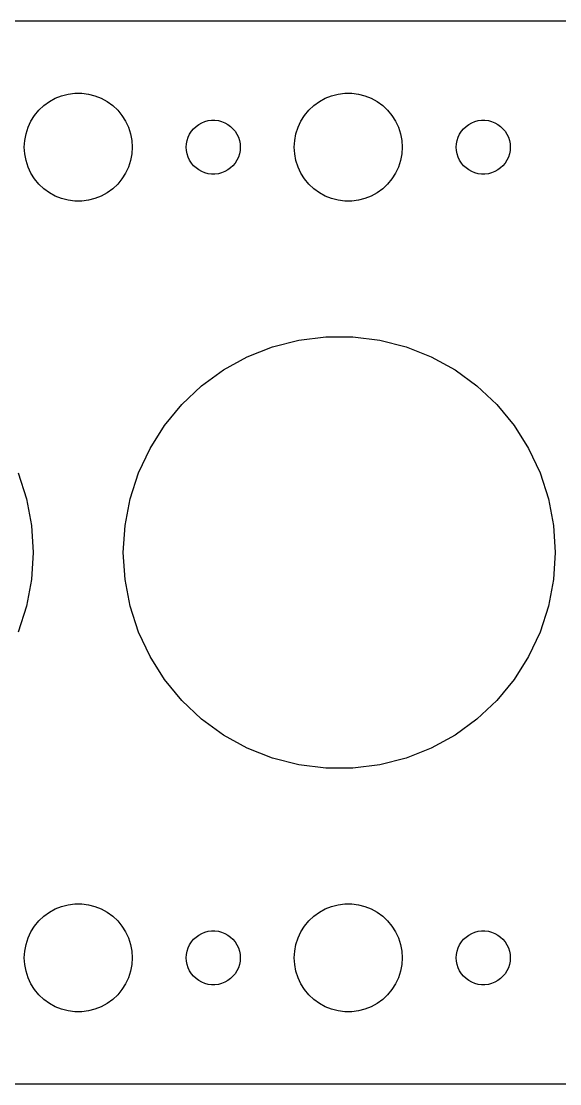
# Model space of a CAD drawing. Header units: metres. Extents: x -67 to 67, y 40 to 98.
# Drawn here: x -3.2 to 26.8, y 39.5 to 98.5 of the extents above; entities that cross this region are included whole.
import ezdxf

# ---------------------------------------------------------------- set-up
doc = ezdxf.new("R2010")
doc.units = ezdxf.units.M

msp = doc.modelspace()

# ---------------------------------------------------------------- linework, layer by layer
for p, q in [((62.3139, 98.4901), (-62.3139, 98.4901)), ((-0.92705, 94.3532), (-0.56213, 94.4469)), ((-0.56213, 94.4469), (-0.18837, 94.4941)), ((-0.18837, 94.4941), (0.18837, 94.4941)), ((0.18837, 94.4941), (0.56213, 94.4469)), ((0.56213, 94.4469), (0.92705, 94.3532)), ((14.0729, 94.3532), (14.4379, 94.4469)), ((14.4379, 94.4469), (14.8116, 94.4941)), ((14.8116, 94.4941), (15.1884, 94.4941)), ((15.1884, 94.4941), (15.5621, 94.4469)), ((15.5621, 94.4469), (15.927, 94.3532)), ((-2.1869, 93.5536), (-1.91226, 93.8115)), ((-1.91226, 93.8115), (-1.60747, 94.033)), ((-1.60747, 94.033), (-1.27733, 94.2145)), ((-1.27733, 94.2145), (-0.92705, 94.3532)), ((0.92705, 94.3532), (1.27733, 94.2145)), ((1.27733, 94.2145), (1.60747, 94.033)), ((1.60747, 94.033), (1.91226, 93.8115)), ((1.91226, 93.8115), (2.1869, 93.5536)), ((12.8131, 93.5536), (13.0877, 93.8115)), ((13.0877, 93.8115), (13.3925, 94.033)), ((13.3925, 94.033), (13.7227, 94.2145)), ((13.7227, 94.2145), (14.0729, 94.3532)), ((15.927, 94.3532), (16.2773, 94.2145)), ((16.2773, 94.2145), (16.6075, 94.033)), ((16.6075, 94.033), (16.9123, 93.8115)), ((16.9123, 93.8115), (17.1869, 93.5536)), ((-2.62891, 92.9453), (-2.42705, 93.2634)), ((-2.42705, 93.2634), (-2.1869, 93.5536)), ((2.1869, 93.5536), (2.42705, 93.2634)), ((2.42705, 93.2634), (2.62891, 92.9453)), ((12.3711, 92.9453), (12.5729, 93.2634)), ((12.5729, 93.2634), (12.8131, 93.5536)), ((17.1869, 93.5536), (17.427, 93.2634)), ((17.427, 93.2634), (17.6289, 92.9453)), ((-2.90575, 92.2461), (-2.78932, 92.6044)), ((-2.78932, 92.6044), (-2.62891, 92.9453)), ((2.62891, 92.9453), (2.78932, 92.6044)), ((2.78932, 92.6044), (2.90575, 92.2461)), ((6.40654, 92.5268), (6.54385, 92.6558)), ((6.54385, 92.6558), (6.69626, 92.7665)), ((6.69626, 92.7665), (6.86133, 92.8572)), ((6.86133, 92.8572), (7.03647, 92.9266)), ((7.03647, 92.9266), (7.21892, 92.9734)), ((7.21892, 92.9734), (7.40581, 92.997)), ((7.40581, 92.997), (7.59418, 92.997)), ((7.59418, 92.997), (7.78107, 92.9734)), ((7.78107, 92.9734), (7.96352, 92.9266)), ((7.96352, 92.9266), (8.13866, 92.8572)), ((8.13866, 92.8572), (8.30373, 92.7665)), ((8.30373, 92.7665), (8.45613, 92.6558)), ((8.45613, 92.6558), (8.59344, 92.5268)), ((12.0942, 92.2461), (12.2107, 92.6044)), ((12.2107, 92.6044), (12.3711, 92.9453)), ((17.6289, 92.9453), (17.7893, 92.6044)), ((17.7893, 92.6044), (17.9057, 92.2461)), ((21.4065, 92.5268), (21.5439, 92.6558)), ((21.5439, 92.6558), (21.6963, 92.7665)), ((21.6963, 92.7665), (21.8613, 92.8572)), ((21.8613, 92.8572), (22.0365, 92.9266)), ((22.0365, 92.9266), (22.2189, 92.9734)), ((22.2189, 92.9734), (22.4058, 92.997)), ((22.4058, 92.997), (22.5942, 92.997)), ((22.5942, 92.997), (22.7811, 92.9734)), ((22.7811, 92.9734), (22.9635, 92.9266)), ((22.9635, 92.9266), (23.1387, 92.8572)), ((23.1387, 92.8572), (23.3037, 92.7665)), ((23.3037, 92.7665), (23.4561, 92.6558)), ((23.4561, 92.6558), (23.5934, 92.5268)), ((-2.97633, 91.876), (-2.90575, 92.2461)), ((2.90575, 92.2461), (2.97633, 91.876)), ((6.04712, 91.873), (6.10533, 92.0522)), ((6.10533, 92.0522), (6.18553, 92.2226)), ((6.18553, 92.2226), (6.28647, 92.3817)), ((6.28647, 92.3817), (6.40654, 92.5268)), ((8.59344, 92.5268), (8.71352, 92.3817)), ((8.71352, 92.3817), (8.81445, 92.2226)), ((8.81445, 92.2226), (8.89465, 92.0522)), ((8.89465, 92.0522), (8.95287, 91.873)), ((12.0237, 91.876), (12.0942, 92.2461)), ((17.9057, 92.2461), (17.9763, 91.876)), ((21.0471, 91.873), (21.1053, 92.0522)), ((21.1053, 92.0522), (21.1855, 92.2226)), ((21.1855, 92.2226), (21.2865, 92.3817)), ((21.2865, 92.3817), (21.4065, 92.5268)), ((23.5934, 92.5268), (23.7135, 92.3817)), ((23.7135, 92.3817), (23.8145, 92.2226)), ((23.8145, 92.2226), (23.8947, 92.0522)), ((23.8947, 92.0522), (23.9529, 91.873)), ((-3, 91.5), (-2.97633, 91.876)), ((-2.97633, 91.124), (-3, 91.5)), ((2.97633, 91.876), (3, 91.5)), ((3, 91.5), (2.97633, 91.124)), ((6, 91.5), (6.01183, 91.688)), ((6.01183, 91.312), (6, 91.5)), ((6.01183, 91.688), (6.04712, 91.873)), ((8.95287, 91.873), (8.98816, 91.688)), ((8.98816, 91.688), (9, 91.5)), ((9, 91.5), (8.98816, 91.312)), ((12, 91.5), (12.0237, 91.876)), ((12.0237, 91.124), (12, 91.5)), ((17.9763, 91.876), (18, 91.5)), ((18, 91.5), (17.9763, 91.124)), ((21, 91.5), (21.0118, 91.688)), ((21.0118, 91.312), (21, 91.5)), ((21.0118, 91.688), (21.0471, 91.873)), ((23.9529, 91.873), (23.9882, 91.688)), ((23.9882, 91.688), (24, 91.5)), ((24, 91.5), (23.9882, 91.312)), ((-2.90575, 90.7539), (-2.97633, 91.124)), ((2.97633, 91.124), (2.90575, 90.7539)), ((6.04712, 91.127), (6.01183, 91.312)), ((6.10533, 90.9478), (6.04712, 91.127)), ((6.18553, 90.7774), (6.10533, 90.9478)), ((8.89465, 90.9478), (8.81445, 90.7774)), ((8.95287, 91.127), (8.89465, 90.9478)), ((8.98816, 91.312), (8.95287, 91.127)), ((12.0942, 90.7539), (12.0237, 91.124)), ((17.9763, 91.124), (17.9057, 90.7539)), ((21.0471, 91.127), (21.0118, 91.312)), ((21.1053, 90.9478), (21.0471, 91.127)), ((21.1855, 90.7774), (21.1053, 90.9478)), ((23.8947, 90.9478), (23.8145, 90.7774)), ((23.9529, 91.127), (23.8947, 90.9478)), ((23.9882, 91.312), (23.9529, 91.127)), ((-2.78932, 90.3956), (-2.90575, 90.7539)), ((-2.62891, 90.0547), (-2.78932, 90.3956)), ((2.78932, 90.3956), (2.62891, 90.0547)), ((2.90575, 90.7539), (2.78932, 90.3956)), ((6.28647, 90.6183), (6.18553, 90.7774)), ((6.40654, 90.4732), (6.28647, 90.6183)), ((6.54385, 90.3442), (6.40654, 90.4732)), ((6.69626, 90.2335), (6.54385, 90.3442)), ((8.45613, 90.3442), (8.30373, 90.2335)), ((8.59344, 90.4732), (8.45613, 90.3442)), ((8.71352, 90.6183), (8.59344, 90.4732)), ((8.81445, 90.7774), (8.71352, 90.6183)), ((12.2107, 90.3956), (12.0942, 90.7539)), ((12.3711, 90.0547), (12.2107, 90.3956)), ((17.7893, 90.3956), (17.6289, 90.0547)), ((17.9057, 90.7539), (17.7893, 90.3956)), ((21.2865, 90.6183), (21.1855, 90.7774)), ((21.4065, 90.4732), (21.2865, 90.6183)), ((21.5439, 90.3442), (21.4065, 90.4732)), ((21.6963, 90.2335), (21.5439, 90.3442)), ((23.4561, 90.3442), (23.3037, 90.2335)), ((23.5934, 90.4732), (23.4561, 90.3442)), ((23.7135, 90.6183), (23.5934, 90.4732)), ((23.8145, 90.7774), (23.7135, 90.6183)), ((-2.42705, 89.7366), (-2.62891, 90.0547)), ((-2.1869, 89.4464), (-2.42705, 89.7366)), ((2.42705, 89.7366), (2.1869, 89.4464)), ((2.62891, 90.0547), (2.42705, 89.7366)), ((6.86133, 90.1427), (6.69626, 90.2335)), ((7.03647, 90.0734), (6.86133, 90.1427)), ((7.21892, 90.0266), (7.03647, 90.0734)), ((7.40581, 90.003), (7.21892, 90.0266)), ((7.59418, 90.003), (7.40581, 90.003)), ((7.78107, 90.0266), (7.59418, 90.003)), ((7.96352, 90.0734), (7.78107, 90.0266)), ((8.13866, 90.1427), (7.96352, 90.0734)), ((8.30373, 90.2335), (8.13866, 90.1427)), ((12.5729, 89.7366), (12.3711, 90.0547)), ((12.8131, 89.4464), (12.5729, 89.7366)), ((17.427, 89.7366), (17.1869, 89.4464)), ((17.6289, 90.0547), (17.427, 89.7366)), ((21.8613, 90.1427), (21.6963, 90.2335)), ((22.0365, 90.0734), (21.8613, 90.1427)), ((22.2189, 90.0266), (22.0365, 90.0734)), ((22.4058, 90.003), (22.2189, 90.0266)), ((22.5942, 90.003), (22.4058, 90.003)), ((22.7811, 90.0266), (22.5942, 90.003)), ((22.9635, 90.0734), (22.7811, 90.0266)), ((23.1387, 90.1427), (22.9635, 90.0734)), ((23.3037, 90.2335), (23.1387, 90.1427)), ((-1.91226, 89.1884), (-2.1869, 89.4464)), ((-1.60747, 88.967), (-1.91226, 89.1884)), ((1.91226, 89.1884), (1.60747, 88.967)), ((2.1869, 89.4464), (1.91226, 89.1884)), ((13.0877, 89.1884), (12.8131, 89.4464)), ((13.3925, 88.967), (13.0877, 89.1884)), ((16.9123, 89.1884), (16.6075, 88.967)), ((17.1869, 89.4464), (16.9123, 89.1884)), ((-1.27733, 88.7855), (-1.60747, 88.967)), ((-0.92705, 88.6468), (-1.27733, 88.7855)), ((-0.56213, 88.5531), (-0.92705, 88.6468)), ((-0.18837, 88.5059), (-0.56213, 88.5531)), ((0.18837, 88.5059), (-0.18837, 88.5059)), ((0.56213, 88.5531), (0.18837, 88.5059)), ((0.92705, 88.6468), (0.56213, 88.5531)), ((1.27733, 88.7855), (0.92705, 88.6468)), ((1.60747, 88.967), (1.27733, 88.7855)), ((13.7227, 88.7855), (13.3925, 88.967)), ((14.0729, 88.6468), (13.7227, 88.7855)), ((14.4379, 88.5531), (14.0729, 88.6468)), ((14.8116, 88.5059), (14.4379, 88.5531)), ((15.1884, 88.5059), (14.8116, 88.5059)), ((15.5621, 88.5531), (15.1884, 88.5059)), ((15.927, 88.6468), (15.5621, 88.5531)), ((16.2773, 88.7855), (15.927, 88.6468)), ((16.6075, 88.967), (16.2773, 88.7855)), ((12.2514, 80.7874), (13.7465, 80.9763)), ((13.7465, 80.9763), (15.2535, 80.9763)), ((15.2535, 80.9763), (16.7486, 80.7874)), ((9.39064, 79.8579), (10.7918, 80.4127)), ((10.7918, 80.4127), (12.2514, 80.7874)), ((16.7486, 80.7874), (18.2082, 80.4127)), ((18.2082, 80.4127), (19.6093, 79.8579)), ((8.07007, 79.1319), (9.39064, 79.8579)), ((19.6093, 79.8579), (20.9299, 79.1319)), ((6.85091, 78.2462), (8.07007, 79.1319)), ((20.9299, 79.1319), (22.1491, 78.2462)), ((5.75237, 77.2146), (6.85091, 78.2462)), ((22.1491, 78.2462), (23.2476, 77.2146)), ((4.79179, 76.0534), (5.75237, 77.2146)), ((23.2476, 77.2146), (24.2082, 76.0534)), ((3.98431, 74.781), (4.79179, 76.0534)), ((24.2082, 76.0534), (25.0157, 74.781)), ((3.34268, 73.4175), (3.98431, 74.781)), ((25.0157, 74.781), (25.6573, 73.4175)), ((-3.34268, 73.4175), (-2.877, 71.9843)), ((2.877, 71.9843), (3.34268, 73.4175)), ((25.6573, 73.4175), (26.123, 71.9843)), ((-2.877, 71.9843), (-2.59462, 70.504)), ((2.59462, 70.504), (2.877, 71.9843)), ((26.123, 71.9843), (26.4054, 70.504)), ((-2.59462, 70.504), (-2.5, 69)), ((2.5, 69), (2.59462, 70.504)), ((26.4054, 70.504), (26.5, 69)), ((-2.5, 69), (-2.59462, 67.496)), ((2.59462, 67.496), (2.5, 69)), ((26.5, 69), (26.4054, 67.496)), ((-2.59462, 67.496), (-2.877, 66.0157)), ((2.877, 66.0157), (2.59462, 67.496)), ((26.4054, 67.496), (26.123, 66.0157)), ((-2.877, 66.0157), (-3.34268, 64.5825)), ((3.34268, 64.5825), (2.877, 66.0157)), ((26.123, 66.0157), (25.6573, 64.5825)), ((3.98431, 63.219), (3.34268, 64.5825)), ((25.6573, 64.5825), (25.0157, 63.219)), ((4.79179, 61.9466), (3.98431, 63.219)), ((25.0157, 63.219), (24.2082, 61.9466)), ((5.75237, 60.7854), (4.79179, 61.9466)), ((24.2082, 61.9466), (23.2476, 60.7854)), ((6.85091, 59.7538), (5.75237, 60.7854)), ((23.2476, 60.7854), (22.1491, 59.7538)), ((8.07007, 58.8681), (6.85091, 59.7538)), ((22.1491, 59.7538), (20.9299, 58.8681)), ((9.39064, 58.1421), (8.07007, 58.8681)), ((20.9299, 58.8681), (19.6093, 58.1421)), ((10.7918, 57.5873), (9.39064, 58.1421)), ((19.6093, 58.1421), (18.2082, 57.5873)), ((12.2514, 57.2126), (10.7918, 57.5873)), ((13.7465, 57.0237), (12.2514, 57.2126)), ((16.7486, 57.2126), (15.2535, 57.0237)), ((18.2082, 57.5873), (16.7486, 57.2126)), ((15.2535, 57.0237), (13.7465, 57.0237)), ((-1.91226, 48.8116), (-1.60747, 49.033)), ((-1.60747, 49.033), (-1.27733, 49.2145)), ((-1.27733, 49.2145), (-0.92705, 49.3532)), ((-0.92705, 49.3532), (-0.56213, 49.4469)), ((-0.56213, 49.4469), (-0.18837, 49.4941)), ((-0.18837, 49.4941), (0.18837, 49.4941)), ((0.18837, 49.4941), (0.56213, 49.4469)), ((0.56213, 49.4469), (0.92705, 49.3532)), ((0.92705, 49.3532), (1.27733, 49.2145)), ((1.27733, 49.2145), (1.60747, 49.033)), ((1.60747, 49.033), (1.91226, 48.8116)), ((13.0877, 48.8116), (13.3925, 49.033)), ((13.3925, 49.033), (13.7227, 49.2145)), ((13.7227, 49.2145), (14.0729, 49.3532)), ((14.0729, 49.3532), (14.4379, 49.4469)), ((14.4379, 49.4469), (14.8116, 49.4941)), ((14.8116, 49.4941), (15.1884, 49.4941)), ((15.1884, 49.4941), (15.5621, 49.4469)), ((15.5621, 49.4469), (15.927, 49.3532)), ((15.927, 49.3532), (16.2773, 49.2145)), ((16.2773, 49.2145), (16.6075, 49.033)), ((16.6075, 49.033), (16.9123, 48.8116)), ((-2.42705, 48.2634), (-2.1869, 48.5536)), ((-2.1869, 48.5536), (-1.91226, 48.8116)), ((1.91226, 48.8116), (2.1869, 48.5536)), ((2.1869, 48.5536), (2.42705, 48.2634)), ((12.5729, 48.2634), (12.8131, 48.5536)), ((12.8131, 48.5536), (13.0877, 48.8116)), ((16.9123, 48.8116), (17.1869, 48.5536)), ((17.1869, 48.5536), (17.427, 48.2634)), ((-2.78932, 47.6044), (-2.62891, 47.9453)), ((-2.62891, 47.9453), (-2.42705, 48.2634)), ((2.42705, 48.2634), (2.62891, 47.9453)), ((2.62891, 47.9453), (2.78932, 47.6044)), ((6.69626, 47.7665), (6.86133, 47.8573)), ((6.86133, 47.8573), (7.03647, 47.9266)), ((7.03647, 47.9266), (7.21892, 47.9734)), ((7.21892, 47.9734), (7.40581, 47.997)), ((7.40581, 47.997), (7.59418, 47.997)), ((7.59418, 47.997), (7.78107, 47.9734)), ((7.78107, 47.9734), (7.96352, 47.9266)), ((7.96352, 47.9266), (8.13866, 47.8573)), ((8.13866, 47.8573), (8.30373, 47.7665)), ((12.2107, 47.6044), (12.3711, 47.9453)), ((12.3711, 47.9453), (12.5729, 48.2634)), ((17.427, 48.2634), (17.6289, 47.9453)), ((17.6289, 47.9453), (17.7893, 47.6044)), ((21.6963, 47.7665), (21.8613, 47.8573)), ((21.8613, 47.8573), (22.0365, 47.9266)), ((22.0365, 47.9266), (22.2189, 47.9734)), ((22.2189, 47.9734), (22.4058, 47.997)), ((22.4058, 47.997), (22.5942, 47.997)), ((22.5942, 47.997), (22.7811, 47.9734)), ((22.7811, 47.9734), (22.9635, 47.9266)), ((22.9635, 47.9266), (23.1387, 47.8573)), ((23.1387, 47.8573), (23.3037, 47.7665)), ((-2.97633, 46.876), (-2.90575, 47.2461)), ((-2.90575, 47.2461), (-2.78932, 47.6044)), ((2.78932, 47.6044), (2.90575, 47.2461)), ((2.90575, 47.2461), (2.97633, 46.876)), ((6.10533, 47.0522), (6.18553, 47.2226)), ((6.18553, 47.2226), (6.28647, 47.3817)), ((6.28647, 47.3817), (6.40654, 47.5268)), ((6.40654, 47.5268), (6.54385, 47.6558)), ((6.54385, 47.6558), (6.69626, 47.7665)), ((8.30373, 47.7665), (8.45613, 47.6558)), ((8.45613, 47.6558), (8.59344, 47.5268)), ((8.59344, 47.5268), (8.71352, 47.3817)), ((8.71352, 47.3817), (8.81445, 47.2226)), ((8.81445, 47.2226), (8.89465, 47.0522)), ((12.0237, 46.876), (12.0942, 47.2461)), ((12.0942, 47.2461), (12.2107, 47.6044)), ((17.7893, 47.6044), (17.9057, 47.2461)), ((17.9057, 47.2461), (17.9763, 46.876)), ((21.1053, 47.0522), (21.1855, 47.2226)), ((21.1855, 47.2226), (21.2865, 47.3817)), ((21.2865, 47.3817), (21.4065, 47.5268)), ((21.4065, 47.5268), (21.5439, 47.6558)), ((21.5439, 47.6558), (21.6963, 47.7665)), ((23.3037, 47.7665), (23.4561, 47.6558)), ((23.4561, 47.6558), (23.5934, 47.5268)), ((23.5934, 47.5268), (23.7135, 47.3817)), ((23.7135, 47.3817), (23.8145, 47.2226)), ((23.8145, 47.2226), (23.8947, 47.0522)), ((-3, 46.5), (-2.97633, 46.876)), ((2.97633, 46.876), (3, 46.5)), ((6, 46.5), (6.01183, 46.688)), ((6.01183, 46.688), (6.04712, 46.873)), ((6.04712, 46.873), (6.10533, 47.0522)), ((8.89465, 47.0522), (8.95287, 46.873)), ((8.95287, 46.873), (8.98816, 46.688)), ((8.98816, 46.688), (9, 46.5)), ((12, 46.5), (12.0237, 46.876)), ((17.9763, 46.876), (18, 46.5)), ((21, 46.5), (21.0118, 46.688)), ((21.0118, 46.688), (21.0471, 46.873)), ((21.0471, 46.873), (21.1053, 47.0522)), ((23.8947, 47.0522), (23.9529, 46.873)), ((23.9529, 46.873), (23.9882, 46.688)), ((23.9882, 46.688), (24, 46.5)), ((-2.97633, 46.124), (-3, 46.5)), ((-2.90575, 45.7539), (-2.97633, 46.124)), ((2.97633, 46.124), (2.90575, 45.7539)), ((3, 46.5), (2.97633, 46.124)), ((6.01183, 46.312), (6, 46.5)), ((6.04712, 46.127), (6.01183, 46.312)), ((6.10533, 45.9478), (6.04712, 46.127)), ((8.95287, 46.127), (8.89465, 45.9478)), ((8.98816, 46.312), (8.95287, 46.127)), ((9, 46.5), (8.98816, 46.312)), ((12.0237, 46.124), (12, 46.5)), ((12.0942, 45.7539), (12.0237, 46.124)), ((17.9763, 46.124), (17.9057, 45.7539)), ((18, 46.5), (17.9763, 46.124)), ((21.0118, 46.312), (21, 46.5)), ((21.0471, 46.127), (21.0118, 46.312)), ((21.1053, 45.9478), (21.0471, 46.127)), ((23.9529, 46.127), (23.8947, 45.9478)), ((23.9882, 46.312), (23.9529, 46.127)), ((24, 46.5), (23.9882, 46.312)), ((-2.78932, 45.3956), (-2.90575, 45.7539)), ((2.90575, 45.7539), (2.78932, 45.3956)), ((6.18553, 45.7774), (6.10533, 45.9478)), ((6.28647, 45.6183), (6.18553, 45.7774)), ((6.40654, 45.4732), (6.28647, 45.6183)), ((6.54385, 45.3442), (6.40654, 45.4732)), ((8.59344, 45.4732), (8.45613, 45.3442)), ((8.71352, 45.6183), (8.59344, 45.4732)), ((8.81445, 45.7774), (8.71352, 45.6183)), ((8.89465, 45.9478), (8.81445, 45.7774)), ((12.2107, 45.3956), (12.0942, 45.7539)), ((17.9057, 45.7539), (17.7893, 45.3956)), ((21.1855, 45.7774), (21.1053, 45.9478)), ((21.2865, 45.6183), (21.1855, 45.7774)), ((21.4065, 45.4732), (21.2865, 45.6183)), ((21.5439, 45.3442), (21.4065, 45.4732)), ((23.5934, 45.4732), (23.4561, 45.3442)), ((23.7135, 45.6183), (23.5934, 45.4732)), ((23.8145, 45.7774), (23.7135, 45.6183)), ((23.8947, 45.9478), (23.8145, 45.7774)), ((-2.62891, 45.0547), (-2.78932, 45.3956)), ((-2.42705, 44.7366), (-2.62891, 45.0547)), ((2.62891, 45.0547), (2.42705, 44.7366)), ((2.78932, 45.3956), (2.62891, 45.0547)), ((6.69626, 45.2335), (6.54385, 45.3442)), ((6.86133, 45.1428), (6.69626, 45.2335)), ((7.03647, 45.0734), (6.86133, 45.1428)), ((7.21892, 45.0266), (7.03647, 45.0734)), ((7.40581, 45.003), (7.21892, 45.0266)), ((7.59418, 45.003), (7.40581, 45.003)), ((7.78107, 45.0266), (7.59418, 45.003)), ((7.96352, 45.0734), (7.78107, 45.0266)), ((8.13866, 45.1428), (7.96352, 45.0734)), ((8.30373, 45.2335), (8.13866, 45.1428)), ((8.45613, 45.3442), (8.30373, 45.2335)), ((12.3711, 45.0547), (12.2107, 45.3956)), ((12.5729, 44.7366), (12.3711, 45.0547)), ((17.6289, 45.0547), (17.427, 44.7366)), ((17.7893, 45.3956), (17.6289, 45.0547)), ((21.6963, 45.2335), (21.5439, 45.3442)), ((21.8613, 45.1428), (21.6963, 45.2335)), ((22.0365, 45.0734), (21.8613, 45.1428)), ((22.2189, 45.0266), (22.0365, 45.0734)), ((22.4058, 45.003), (22.2189, 45.0266)), ((22.5942, 45.003), (22.4058, 45.003)), ((22.7811, 45.0266), (22.5942, 45.003)), ((22.9635, 45.0734), (22.7811, 45.0266)), ((23.1387, 45.1428), (22.9635, 45.0734)), ((23.3037, 45.2335), (23.1387, 45.1428)), ((23.4561, 45.3442), (23.3037, 45.2335)), ((-2.1869, 44.4464), (-2.42705, 44.7366)), ((-1.91226, 44.1885), (-2.1869, 44.4464)), ((2.1869, 44.4464), (1.91226, 44.1885)), ((2.42705, 44.7366), (2.1869, 44.4464)), ((12.8131, 44.4464), (12.5729, 44.7366)), ((13.0877, 44.1885), (12.8131, 44.4464)), ((17.1869, 44.4464), (16.9123, 44.1885)), ((17.427, 44.7366), (17.1869, 44.4464)), ((-1.60747, 43.967), (-1.91226, 44.1885)), ((-1.27733, 43.7855), (-1.60747, 43.967)), ((-0.92705, 43.6468), (-1.27733, 43.7855)), ((-0.56213, 43.5531), (-0.92705, 43.6468)), ((0.92705, 43.6468), (0.56213, 43.5531)), ((1.27733, 43.7855), (0.92705, 43.6468)), ((1.60747, 43.967), (1.27733, 43.7855)), ((1.91226, 44.1885), (1.60747, 43.967)), ((13.3925, 43.967), (13.0877, 44.1885)), ((13.7227, 43.7855), (13.3925, 43.967)), ((14.0729, 43.6468), (13.7227, 43.7855)), ((14.4379, 43.5531), (14.0729, 43.6468)), ((15.927, 43.6468), (15.5621, 43.5531)), ((16.2773, 43.7855), (15.927, 43.6468)), ((16.6075, 43.967), (16.2773, 43.7855)), ((16.9123, 44.1885), (16.6075, 43.967)), ((-0.18837, 43.5059), (-0.56213, 43.5531)), ((0.18837, 43.5059), (-0.18837, 43.5059)), ((0.56213, 43.5531), (0.18837, 43.5059)), ((14.8116, 43.5059), (14.4379, 43.5531)), ((15.1884, 43.5059), (14.8116, 43.5059)), ((15.5621, 43.5531), (15.1884, 43.5059)), ((-62.3139, 39.5099), (62.3139, 39.5099))]:
    msp.add_line(p, q)

doc.saveas('drawing.dxf')
